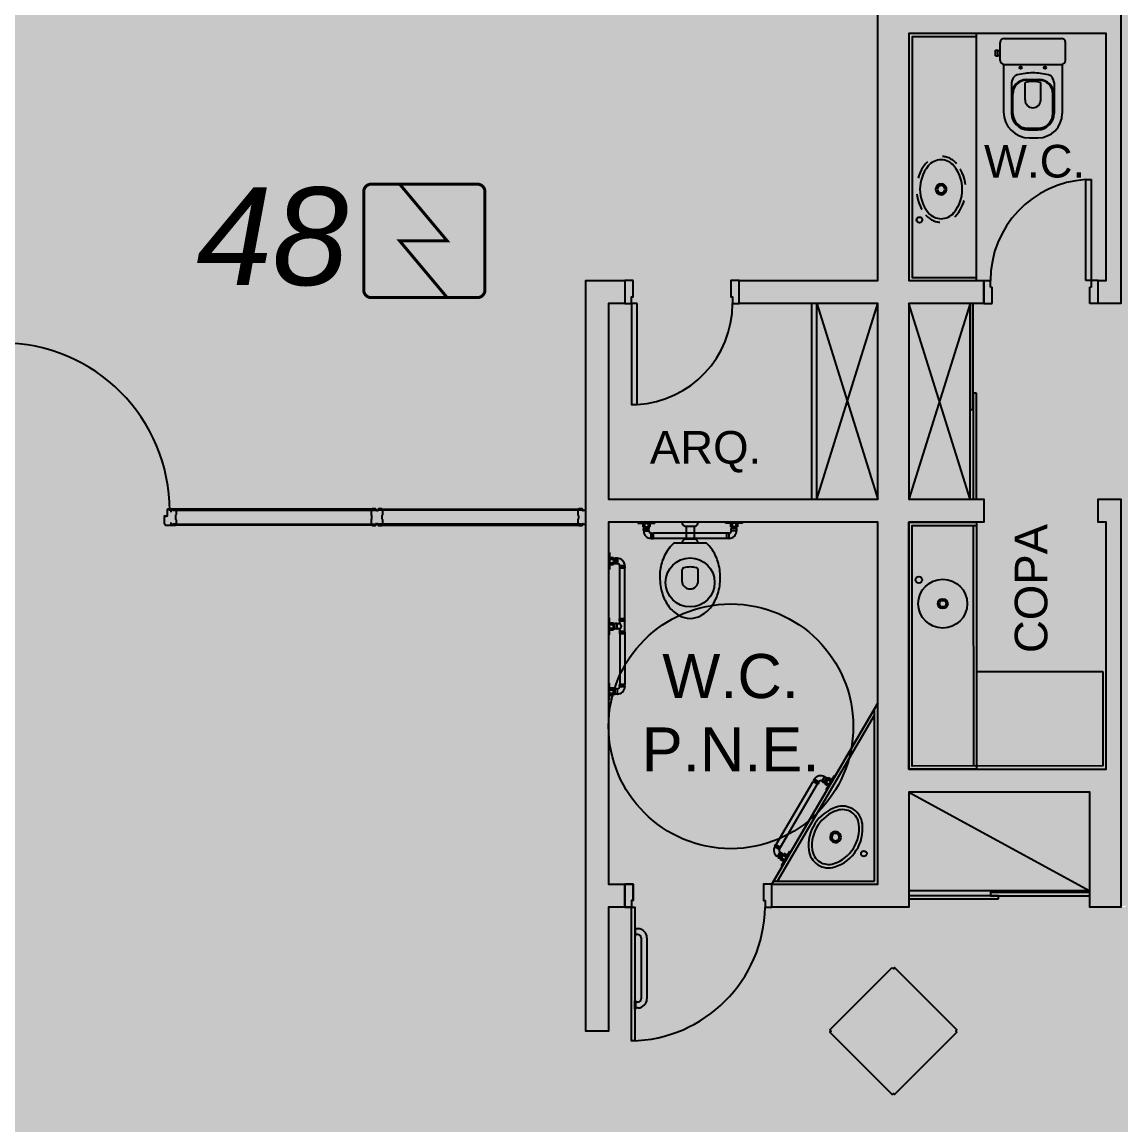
# Model space of a CAD drawing. Header units: metres. Extents: x -331 to 2982, y 362 to 2539.
# Drawn here: x 846.15 to 852.89, y 1926.24 to 1933 of the extents above; entities that cross this region are included whole.
import ezdxf

# ---------------------------------------------------------------- set-up
doc = ezdxf.new("R2010")
doc.units = ezdxf.units.M
doc.linetypes.add('XR_BL2_3 PAV$0$HIDDEN', pattern=[0.375, 0.25, -0.125])
doc.layers.add('_corredores', color=251, linetype='Continuous', plot=False)
doc.layers.add('_salas', color=251, linetype='Continuous', plot=False)
for name, color, linetype in [('ALV', 251, 'Continuous'), ('CX', 251, 'Continuous'), ('DET. FUMAÇA', 1, 'Continuous'), ('Detector_antigo', 84, 'Continuous'), ('Est', 251, 'Continuous'), ('Mob', 251, 'Continuous'), ('Texto_Salas', 251, 'Continuous'), ('vid', 251, 'Continuous')]:
    doc.layers.add(name, color=color, linetype=linetype)
doc.styles.add('ARIAL', font='arial.ttf')
doc.styles.add('X3G_ENTITY_1416BAE9', font='arial.ttf', dxfattribs={"height": 0.6})

# ---------------------------------------------------------------- blocks, each defined once
blk = doc.blocks.new('XR_BL2_3 PAV$0$VOG13')
at = {"layer": 'Mob'}
for p, q in [((-20, -15), (-20, -4)), ((-17.5, -1.5), (17.5, -1.5)), ((20, -15), (20, -4)), ((-23, -8.75), (-21.5, -8.75)), ((-23, -12.25), (-23, -8.75)), ((-23, -12.25), (-21.5, -12.25)), ((-21.5, -12.25), (-21.5, -8.75)), ((-21.5, -9), (-20, -9)), ((-21.5, -12), (-20, -12)), ((-18, -17.45), (-18, -46.5)), ((-17.5, -17.5), (17.5, -17.5)), ((18, -17.45), (18, -47.5)), ((-3.8, -26.7), (3.8, -26.7)), ((-13, -28.63), (-13, -35.9)), ((-4.8, -39.2), (-4.8, -28.61)), ((-3.75, -27.1), (3.75, -27.1)), ((4.8, -39.2), (4.8, -28.61)), ((13, -28.63), (13, -35.9)), ((-13, -35.9), (-13, -47.5)), ((-12.25, -47.6), (-12.25, -35.6)), ((12.25, -47.6), (12.25, -35.6)), ((13, -35.9), (13, -47.5)), ((-3.25, -56.6), (3.25, -56.6)), ((-3, -57.5), (3, -57.5)), ((-2, -62.5), (3, -62.5))]:
    blk.add_line(p, q, dxfattribs=at)
for centre in [(-7.5, -19.4), (7.5, -19.4)]:
    blk.add_circle(centre, 0.75, dxfattribs=at)
for centre, radius, start, end in [((-17.5, -4), 2.5, 90, 180), ((17.5, -4), 2.5, 0, 90), ((-17.5, -15), 2.5, 180, 270), ((17.5, -15), 2.5, 270, 0), ((-7.81, -28.67), 5.19, 109.37837, 179.5279), ((-3.8, -35.9), 9.2, 90, 180), ((5.57, -107.06), 84.64, 93.7724, 100.27879), ((-5.57, -107.06), 84.64, 79.72121, 86.2276), ((3.8, -35.9), 9.2, 0, 90), ((7.81, -28.67), 5.19, 0.4721, 70.62163), ((-3.75, -35.6), 8.5, 90, 180), ((-0.88, -40.32), 12.35, 85.90745, 108.49787), ((0.88, -40.32), 12.35, 71.50213, 94.09255), ((3.75, -35.6), 8.5, 0, 90), ((0, -39.2), 4.8, 180, 0), ((-2, -46.5), 16, 180, 270), ((-3, -47.5), 10, 180, 270), ((-3.25, -47.6), 9, 180, 270), ((3, -47.5), 10, 270, 0), ((3, -47.5), 15, 270, 0), ((3.25, -47.6), 9, 270, 0)]:
    blk.add_arc(centre, radius, start, end, dxfattribs=at)
blk = doc.blocks.new('XR_BL2_3 PAV$0$CUB_EMB_L5917')
at = {"layer": 'Mob', "linetype": 'XR_BL2_3 PAV$0$HIDDEN', "ltscale": 0.05}
for points in [[(0.1568, 0.2924, 0.358975), (-0.1568, 0.2924)], [(-0.1568, 0.2924, 0.471699), (-0.1569, 0.1027)], [(0.1568, 0.1026, 0.472393), (0.1568, 0.2924)], [(-0.1569, 0.1027, 0.359179), (0.1568, 0.1026)]]:
    blk.add_lwpolyline(points, format="xyb", dxfattribs=at)
at = {"layer": 'Mob'}
for points in [[(-0.1433, 0.276, 0.471701), (-0.1435, 0.1191)], [(0.1433, 0.2761, 0.358974), (-0.1433, 0.276)], [(0.1433, 0.119, 0.472527), (0.1433, 0.2761)], [(0, 0.2202, 1), (0, 0.1748)], [(0, 0.1748, 1), (0, 0.2202)], [(-0.1435, 0.1191, 0.359169), (0.1433, 0.119)]]:
    blk.add_lwpolyline(points, format="xyb", dxfattribs=at)
blk.add_lwpolyline([(0.0336, 0.1975, 1.732057), (-0.0168, 0.1684, 0.577348)], format="xyb", close=True, dxfattribs=at)
blk.add_circle((0.1874, 0.0647), 0.0175, dxfattribs=at)
blk = doc.blocks.new('Detector de fumaça')
at = {"layer": 'DET. FUMAÇA', "linetype": 'Continuous', "lineweight": 15, "const_width": 0.0187}
blk.add_lwpolyline([(774.5995, 539.8158), (775.2491, 539.8158, -0.414214), (775.2958, 539.769), (775.2958, 539.1669, -0.414214), (775.2491, 539.1202), (774.5995, 539.1202, -0.414214), (774.5527, 539.1669), (774.5527, 539.769, -0.414214)], format="xyb", close=True, dxfattribs=at)
blk.add_lwpolyline([(774.773, 539.8158), (775.0645, 539.468), (774.773, 539.468), (775.0645, 539.1202)], dxfattribs=at)

msp = doc.modelspace()

# ---------------------------------------------------------------- hatches: boundary and pattern name
at = {"layer": '_corredores', "transparency": 33554508}
h = msp.add_hatch(color=256, dxfattribs=at)
h.dxf.hatch_style = 1
h.paths.add_polyline_path([(851.609, 1924.5443), (870.379, 1924.5443), (870.379, 1926.3801), (870.189, 1926.3801), (870.189, 1926.5771), (870.003, 1926.7643), (866.304, 1926.765), (866.2884, 1926.7315), (866.1838, 1926.8136), (865.4224, 1927.5743), (863.994, 1927.5743), (862.5655, 1927.5743), (861.7556, 1926.765), (861.72, 1926.765), (861.7164, 1926.7641), (861.7029, 1926.7629), (861.6849, 1926.7629), (858.0907, 1926.765), (857.744, 1926.4183), (857.3973, 1926.765), (853.8041, 1926.765), (853.7885, 1926.7315), (853.6838, 1926.8136), (852.9225, 1927.5743), (851.494, 1927.5743), (849.7475, 1927.5743), (849.7475, 1926.8143), (849.6075, 1926.8143), (849.6075, 1929.8943), (841.234, 1929.8943), (841.234, 1928.0543), (840.4741, 1928.0543), (840.4741, 1927.0961), (840.7559, 1926.8143), (840.3741, 1926.4325), (840.0415, 1926.765), (836.4344, 1926.765), (836.4187, 1926.7315), (836.3141, 1926.8136), (835.5527, 1927.5743), (834.1243, 1927.5743), (832.6959, 1927.5743), (831.8859, 1926.765), (831.8504, 1926.765), (831.8468, 1926.7641), (831.8333, 1926.7629), (831.8153, 1926.7629), (828.221, 1926.765), (827.8743, 1926.4183), (827.5277, 1926.765), (823.9339, 1926.765), (823.9183, 1926.7315), (823.8136, 1926.8136), (823.0523, 1927.5743), (821.6238, 1927.5743), (820.1954, 1927.5743), (819.3855, 1926.765), (819.3499, 1926.765), (819.3463, 1926.7641), (819.3328, 1926.7629), (819.3148, 1926.7629), (815.7205, 1926.765), (815.3739, 1926.4183), (815.0272, 1926.765), (811.4339, 1926.765), (811.4183, 1926.7315), (811.3137, 1926.8136), (810.5523, 1927.5743), (809.1239, 1927.5743), (807.6955, 1927.5743), (806.8855, 1926.765), (806.8499, 1926.765), (806.8464, 1926.7641), (806.8329, 1926.7629), (806.8149, 1926.7629), (803.2206, 1926.765), (802.8739, 1926.4183), (802.5273, 1926.765), (798.9339, 1926.765), (798.9183, 1926.7315), (798.8137, 1926.8136), (798.0523, 1927.5743), (796.6239, 1927.5743), (795.1955, 1927.5743), (794.3855, 1926.765), (794.3499, 1926.765), (794.3464, 1926.7641), (794.3329, 1926.7629), (794.3149, 1926.7629), (790.7206, 1926.765), (790.3739, 1926.4183), (790.0273, 1926.765), (786.434, 1926.765), (786.4184, 1926.7315), (786.3138, 1926.8136), (785.5524, 1927.5743), (784.124, 1927.5743), (782.6955, 1927.5743), (781.8856, 1926.765), (781.85, 1926.765), (781.8464, 1926.7641), (781.8329, 1926.7629), (781.8149, 1926.7629), (778.2207, 1926.765), (777.874, 1926.4183), (777.5273, 1926.765), (773.9341, 1926.765), (773.9185, 1926.7315), (773.8138, 1926.8136), (773.0525, 1927.5743), (771.624, 1927.5743), (770.1956, 1927.5743), (769.3857, 1926.765), (769.3501, 1926.765), (769.3465, 1926.7641), (769.333, 1926.7629), (769.315, 1926.7629), (765.615, 1926.7643), (765.429, 1926.5771), (765.429, 1926.3801), (765.239, 1926.3801), (765.239, 1924.5443), (770.084, 1924.5443), (770.084, 1914.6311), (770.394, 1914.6311), (770.394, 1905.5111), (765.009, 1905.5111), (765.009, 1910.8111), (763.809, 1910.8111), (763.809, 1905.5111), (755.909, 1905.5111), (755.909, 1910.8111), (754.809, 1910.8111), (754.809, 1905.5111), (746.059, 1905.5111), (746.059, 1901.8961), (748.429, 1901.8961), (748.429, 1903.5961), (748.029, 1903.5961), (748.029, 1903.7961), (754.454, 1903.7961), (754.454, 1903.5961), (754.129, 1903.5961), (754.129, 1901.8961), (754.454, 1901.8961), (754.454, 1901.6961), (754.454, 1901.1711), (757.954, 1901.1711), (757.954, 1903.5711), (757.954, 1903.7711), (768.009, 1903.7711), (768.009, 1903.7511), (768.814, 1903.7511), (768.814, 1895.7911), (767.984, 1895.7911), (767.984, 1895.7711), (762.344, 1895.7711), (761.069, 1895.7711), (761.069, 1893.0461), (754.154, 1893.0461), (752.479, 1893.0461), (752.479, 1860.5211), (752.479, 1859.0961), (752.479, 1857.6211), (754.079, 1857.6211), (754.079, 1860.5461), (753.904, 1860.5461), (753.904, 1863.4211), (754.169, 1863.4211), (754.169, 1887.6311), (760.804, 1887.6311), (760.804, 1887.7211), (768.909, 1887.7211), (770.309, 1887.7211), (771.909, 1887.7211), (773.009, 1887.7211), (775.859, 1887.7211), (775.859, 1886.6211), (777.159, 1886.6211), (777.159, 1887.7211), (788.759, 1887.7211), (788.759, 1886.6211), (790.059, 1886.6211), (790.059, 1887.7211), (802.309, 1887.7211), (804.009, 1887.7211), (844.959, 1887.7211), (844.959, 1887.8961), (845.259, 1887.8961), (845.259, 1887.5425), (845.259, 1863.2211), (807.109, 1863.2211), (807.109, 1860.6711), (807.109, 1860.5711), (806.5558, 1860.5711), (806.5558, 1858.7511), (806.5558, 1855.8711), (806.5558, 1855.1431), (807.9558, 1855.1431), (807.9558, 1857.1211), (809.134, 1857.1211), (809.134, 1860.6711), (845.259, 1860.6711), (845.259, 1855.9765), (846.384, 1855.9765), (846.384, 1856.8711), (846.034, 1856.8711), (846.034, 1856.9711), (846.434, 1856.9711), (846.434, 1860.6711), (849.184, 1860.6711), (849.184, 1856.9711), (849.584, 1856.9711), (849.584, 1856.8711), (849.234, 1856.8711), (849.234, 1855.9765), (850.459, 1855.9765), (850.459, 1860.6711), (859.459, 1860.6711), (859.459, 1863.2211), (849.559, 1863.2211), (849.559, 1888.2211), (849.659, 1888.2211), (849.659, 1887.7211), (854.289, 1887.7211), (854.289, 1895.6211), (859.259, 1895.6211), (859.259, 1905.5211), (857.359, 1905.5211), (857.359, 1905.6211), (858.034, 1905.6211), (858.034, 1908.2211), (853.709, 1908.2211), (853.709, 1908.1836), (853.609, 1908.1836), (853.609, 1910.1211), (850.859, 1910.1211), (850.8601, 1912.8611), (849.659, 1912.8611), (849.659, 1908.9211), (852.409, 1908.9211), (852.409, 1903.7711), (852.409, 1895.7011), (852.409, 1890.3711), (849.559, 1890.3711), (849.559, 1908.9211), (849.559, 1912.9611), (852.259, 1912.9611), (852.259, 1914.6311), (851.609, 1914.6311)])
h.paths.add_polyline_path([(845.929, 1914.6311), (846.006, 1914.6311), (846.006, 1905.5111), (844.999, 1905.5111), (844.999, 1909.9111), (845.009, 1910.8111), (843.809, 1910.8111), (843.809, 1905.5111), (835.009, 1905.5111), (835.009, 1910.8111), (833.809, 1910.8111), (833.809, 1905.5111), (825.009, 1905.5111), (825.009, 1910.8111), (823.809, 1910.8111), (823.809, 1905.5111), (815.009, 1905.5111), (815.009, 1910.8111), (813.809, 1910.8111), (813.809, 1905.5111), (805.009, 1905.5111), (805.009, 1910.8111), (803.809, 1910.8111), (803.809, 1905.5111), (795.009, 1905.5111), (795.009, 1910.8111), (793.809, 1910.8111), (793.809, 1905.5111), (785.009, 1905.5111), (785.009, 1910.8111), (783.809, 1910.8111), (783.809, 1905.5111), (775.009, 1905.5111), (775.009, 1910.8111), (773.979, 1910.8111), (773.979, 1905.5111), (773.194, 1905.5111), (773.194, 1914.6311), (773.124, 1914.6311), (773.1237, 1920.1113), (775.1443, 1920.1113), (775.1443, 1921.6113), (775.1243, 1921.6113), (775.1243, 1922.0313), (773.6243, 1922.0313), (773.6243, 1921.6113), (773.164, 1921.6113), (773.164, 1924.5443), (845.929, 1924.5432), (845.9294, 1921.6113), (845.4687, 1921.6113), (845.4687, 1922.0313), (843.9687, 1922.0313), (843.9687, 1921.6113), (843.9487, 1920.1113), (845.9287, 1920.1113)], flags=16)
h.paths.add_polyline_path([(851.494, 1926.4325), (851.1122, 1926.8143), (851.494, 1927.1962), (851.8758, 1926.8143)], flags=16)
h.paths.add_polyline_path([(845.244, 1926.4325), (844.8622, 1926.8143), (845.244, 1927.1962), (845.6258, 1926.8143)], flags=16)
h.paths.add_polyline_path([(845.119, 1903.8011), (845.119, 1895.8211), (845.259, 1895.8211), (845.259, 1890.3211), (839.659, 1890.3211), (775.859, 1890.3211), (772.984, 1890.3211), (772.984, 1895.7911), (771.754, 1895.7911), (771.754, 1903.7461), (773.099, 1903.7461), (773.099, 1903.8011)], flags=16)
h.paths.add_polyline_path([(834.506, 1926.8143), (834.1242, 1926.4325), (833.7424, 1926.8143), (834.1242, 1927.1962)], flags=16)
h.paths.add_polyline_path([(863.6122, 1926.8143), (863.994, 1927.1962), (864.3758, 1926.8143), (863.994, 1926.4325)], flags=16)
h.paths.add_polyline_path([(845.259, 1895.8211), (845.259, 1890.3211), (839.659, 1890.3211), (775.859, 1890.3211), (772.984, 1890.3211), (772.984, 1895.8211), (775.859, 1895.8211), (839.659, 1895.8211)], flags=0)
h.paths.add_polyline_path([(822.006, 1926.8143), (821.6242, 1926.4325), (821.2423, 1926.8143), (821.6242, 1927.1962)], flags=16)
h.paths.add_polyline_path([(809.5058, 1926.8143), (809.124, 1926.4325), (808.7422, 1926.8143), (809.124, 1927.1962)], flags=16)
h.paths.add_polyline_path([(797.0058, 1926.8143), (796.624, 1926.4325), (796.2422, 1926.8143), (796.624, 1927.1962)], flags=16)
h.paths.add_polyline_path([(784.5058, 1926.8143), (784.1239, 1926.4325), (783.7421, 1926.8143), (784.1239, 1927.1962)], flags=16)
h.paths.add_polyline_path([(772.0058, 1926.8143), (771.624, 1926.4325), (771.2422, 1926.8143), (771.624, 1927.1962)], flags=16)
edge = h.paths.add_edge_path(flags=16)
edge.add_line((767.5555, 1893.924), (767.4081, 1893.8207))
edge.add_line((767.4081, 1893.8207), (767.203, 1894.0651))
edge.add_line((767.203, 1894.0651), (766.3085, 1893.1706))
edge.add_arc((765.909, 1892.7711), 0.565, -45, 45, ccw=False)
edge.add_line((766.3085, 1892.3716), (767.203, 1891.4771))
edge.add_line((767.203, 1891.4771), (767.4081, 1891.7214))
edge.add_line((767.4081, 1891.7214), (767.5555, 1891.6182))
edge.add_arc((765.909, 1892.7711), 2.01, 35, 325, ccw=False)
at = {"layer": '_salas', "transparency": 33554559}
h = msp.add_hatch(color=256, dxfattribs=at)
h.dxf.hatch_style = 1
h.paths.add_polyline_path([(870.379, 1937.7293), (851.629, 1937.7293), (851.629, 1939.2843), (851.299, 1939.2843), (851.299, 1937.7293), (840.564, 1937.7293), (840.564, 1939.2843), (840.234, 1939.2843), (840.234, 1937.7293), (765.239, 1937.7293), (765.239, 1926.3801), (765.429, 1926.3801), (765.429, 1926.5771), (765.615, 1926.7643), (769.3501, 1926.765), (769.3826, 1926.773), (769.4342, 1926.8136), (770.1916, 1927.5703), (770.2047, 1927.5834), (770.229, 1927.5743), (771.624, 1927.5743), (773.0191, 1927.5743), (773.0434, 1927.5834), (773.0565, 1927.5703), (773.8138, 1926.8136), (773.8655, 1926.773), (773.898, 1926.765), (777.5273, 1926.765), (777.8669, 1926.4254), (777.874, 1926.4325), (778.2207, 1926.765), (781.85, 1926.765), (781.8825, 1926.773), (781.9342, 1926.8136), (782.6915, 1927.5703), (782.7046, 1927.5834), (782.7289, 1927.5743), (784.124, 1927.5743), (785.519, 1927.5743), (785.5433, 1927.5834), (785.5564, 1927.5703), (786.3138, 1926.8136), (786.3654, 1926.773), (786.3979, 1926.765), (790.0273, 1926.765), (790.3669, 1926.4254), (790.3739, 1926.4325), (790.7206, 1926.765), (794.3499, 1926.765), (794.3824, 1926.773), (794.4341, 1926.8136), (795.1914, 1927.5703), (795.2045, 1927.5834), (795.2289, 1927.5743), (796.6239, 1927.5743), (798.0189, 1927.5743), (798.0433, 1927.5834), (798.0564, 1927.5703), (798.8137, 1926.8136), (798.8654, 1926.773), (798.8979, 1926.765), (802.5273, 1926.765), (802.8669, 1926.4254), (802.8739, 1926.4325), (803.2206, 1926.765), (806.8499, 1926.765), (806.8824, 1926.773), (806.9341, 1926.8136), (807.6914, 1927.5703), (807.7045, 1927.5834), (807.7289, 1927.5743), (809.1239, 1927.5743), (810.5189, 1927.5743), (810.5433, 1927.5834), (810.5564, 1927.5703), (811.3137, 1926.8136), (811.3654, 1926.773), (811.3979, 1926.765), (815.0272, 1926.765), (815.3668, 1926.4254), (815.3739, 1926.4325), (815.7205, 1926.765), (819.3499, 1926.765), (819.3824, 1926.773), (819.434, 1926.8136), (820.1914, 1927.5703), (820.2045, 1927.5834), (820.2288, 1927.5743), (821.6238, 1927.5743), (823.0189, 1927.5743), (823.0432, 1927.5834), (823.0563, 1927.5703), (823.8136, 1926.8136), (823.8653, 1926.773), (823.8978, 1926.765), (827.5277, 1926.765), (827.8673, 1926.4254), (827.8743, 1926.4325), (828.221, 1926.765), (831.8504, 1926.765), (831.8828, 1926.773), (831.9345, 1926.8136), (832.6919, 1927.5703), (832.7049, 1927.5834), (832.7293, 1927.5743), (834.1243, 1927.5743), (835.5193, 1927.5743), (835.5437, 1927.5834), (835.5568, 1927.5703), (836.3141, 1926.8136), (836.3658, 1926.773), (836.3983, 1926.765), (840.0415, 1926.765), (840.3741, 1926.4325), (840.7559, 1926.8143), (840.4741, 1927.0961), (840.4741, 1928.0543), (841.234, 1928.0543), (841.234, 1929.8943), (849.6075, 1929.8943), (849.6075, 1926.8143), (849.7475, 1926.8143), (849.7475, 1927.5743), (851.494, 1927.5743), (852.8891, 1927.5743), (852.9134, 1927.5834), (852.9265, 1927.5703), (853.6838, 1926.8136), (853.7355, 1926.773), (853.768, 1926.765), (857.3973, 1926.765), (857.7369, 1926.4254), (857.744, 1926.4325), (858.0907, 1926.765), (861.72, 1926.765), (861.7525, 1926.773), (861.8042, 1926.8136), (862.5615, 1927.5703), (862.5746, 1927.5834), (862.5989, 1927.5743), (863.994, 1927.5743), (865.389, 1927.5743), (865.4133, 1927.5834), (865.4264, 1927.5703), (866.1838, 1926.8136), (866.2354, 1926.773), (866.2679, 1926.765), (870.003, 1926.7643), (870.189, 1926.5771), (870.189, 1926.3801), (870.379, 1926.3801), (870.379, 1926.3801)])
h = msp.add_hatch(color=256, dxfattribs=at)
h.dxf.hatch_style = 1
h.paths.add_polyline_path([(834.1242, 1927.1962), (833.7424, 1926.8143), (834.1242, 1926.4325), (834.506, 1926.8143)])
h.paths.add_polyline_path([(845.6258, 1926.8143), (845.244, 1927.1962), (844.8622, 1926.8143), (845.244, 1926.4325)])
h.paths.add_polyline_path([(851.8758, 1926.8143), (851.494, 1927.1962), (851.1122, 1926.8143), (851.494, 1926.4325)])
h.paths.add_polyline_path([(864.3758, 1926.8143), (863.994, 1927.1962), (863.6122, 1926.8143), (863.994, 1926.4325)])

# ---------------------------------------------------------------- linework, layer by layer
at = {"layer": 'ALV', "color": 251, "linetype": 'ByBlock'}
msp.add_lwpolyline([(852.889, 1934.7243), (852.889, 1931.2743), (852.749, 1931.2743), (852.749, 1931.4143), (852.799, 1931.4143), (852.799, 1932.9293), (851.589, 1932.9293), (851.589, 1931.4143), (852.049, 1931.4143), (852.049, 1931.2743), (851.589, 1931.2743), (851.589, 1930.0743), (852.049, 1930.0743), (852.049, 1929.9343), (851.589, 1929.9343), (851.589, 1928.4193), (852.799, 1928.4193), (852.799, 1929.9343), (852.749, 1929.9343), (852.749, 1930.0743), (852.889, 1930.0743), (852.889, 1927.5743), (852.699, 1927.5743), (852.699, 1928.2793), (851.589, 1928.2793), (851.589, 1927.5743), (850.7475, 1927.5743), (850.7475, 1927.7143), (851.399, 1927.7143), (851.399, 1929.9343), (849.7475, 1929.9343), (849.7475, 1927.7143), (849.8475, 1927.7143), (849.8475, 1927.5743), (849.7475, 1927.5743), (849.7475, 1926.8143), (849.6075, 1926.8143), (849.6075, 1931.4143), (849.6075, 1931.4143), (849.8475, 1931.4143), (849.8475, 1931.2743), (849.7475, 1931.2743), (849.7475, 1930.0743), (851.399, 1930.0743), (851.399, 1931.2743), (850.5475, 1931.2743), (850.5475, 1931.4143), (851.399, 1931.4143), (851.399, 1935.1133)], dxfattribs=at)
at = {"layer": 'CX', "color": 251}
for p, q in [((852.674, 1931.4143), (852.674, 1932.0333)), ((852.674, 1932.0333), (852.709, 1932.0333)), ((852.709, 1931.4143), (852.709, 1932.0333)), ((852.049, 1931.2743), (852.049, 1931.4143)), ((852.049, 1931.4143), (852.089, 1931.4143)), ((852.089, 1931.3743), (852.089, 1931.4143)), ((852.709, 1931.4143), (852.674, 1931.4143)), ((852.709, 1931.3743), (852.709, 1931.4143)), ((852.749, 1931.4143), (852.709, 1931.4143)), ((852.749, 1931.2743), (852.749, 1931.4143)), ((852.089, 1931.3743), (852.099, 1931.3743)), ((852.099, 1931.2743), (852.099, 1931.3743)), ((852.699, 1931.2743), (852.699, 1931.3743)), ((852.709, 1931.3743), (852.699, 1931.3743)), ((852.049, 1931.2743), (852.099, 1931.2743)), ((852.749, 1931.2743), (852.699, 1931.2743))]:
    msp.add_line(p, q, dxfattribs=at)
at = {"layer": 'CX', "color": 251, "linetype": 'ByBlock'}
for p, q in [((849.9275, 1927.4418), (849.9125, 1927.4418)), ((849.9275, 1927.4068), (849.9125, 1927.4068)), ((849.9475, 1927.3868), (849.9475, 1927.0118)), ((849.9825, 1927.3868), (849.9825, 1927.0118)), ((849.9275, 1926.9918), (849.9125, 1926.9918)), ((849.9275, 1926.9568), (849.9125, 1926.9568))]:
    msp.add_line(p, q, dxfattribs=at)
for points in [[(849.8975, 1931.4143), (849.8475, 1931.4143), (849.8475, 1931.2743), (849.8875, 1931.2743), (849.8875, 1931.3143), (849.8975, 1931.3143)], [(850.5475, 1931.4143), (850.4975, 1931.4143), (850.4975, 1931.3143), (850.5075, 1931.3143), (850.5075, 1931.2743), (850.5475, 1931.2743)], [(849.9225, 1931.2743), (849.8875, 1931.2743), (849.8875, 1930.6553), (849.9225, 1930.6553)], [(849.8475, 1927.7143), (849.8975, 1927.7143), (849.8975, 1927.6143), (849.8875, 1927.6143), (849.8875, 1927.5743), (849.8475, 1927.5743)], [(850.7475, 1927.7143), (850.6975, 1927.7143), (850.6975, 1927.6143), (850.7075, 1927.6143), (850.7075, 1927.5743), (850.7475, 1927.5743)], [(852.699, 1927.6443), (852.699, 1927.6643), (852.089, 1927.6643), (852.089, 1927.6443)], [(852.139, 1927.6243), (852.139, 1927.6443), (851.589, 1927.6443), (851.589, 1927.6243)], [(849.8875, 1927.5743), (849.9075, 1927.5743), (849.9075, 1926.7543), (849.8875, 1926.7543)], [(849.9125, 1927.4493), (849.9075, 1927.4493), (849.9075, 1927.3993), (849.9125, 1927.3993)], [(849.9125, 1926.9493), (849.9075, 1926.9493), (849.9075, 1926.9993), (849.9125, 1926.9993)]]:
    msp.add_lwpolyline(points, close=True, dxfattribs=at)
for points in [[(847.0647, 1929.92), (847.0647, 1929.9275), (847.0634, 1929.9275), (847.0634, 1929.918, -0.422579), (847.0587, 1929.9129), (847.0402, 1929.9129, -0.414214), (847.0236, 1929.9294), (847.0236, 1929.9709, -0.414214), (847.0256, 1929.9729), (847.0331, 1929.9729), (847.0316, 1929.9706), (847.0376, 1929.9706), (847.0361, 1929.9729), (847.0436, 1929.9729), (847.0436, 1930.0129, -0.414214), (847.0456, 1930.0149), (847.0584, 1930.0149, -0.414214), (847.0634, 1930.01), (847.0634, 1929.9995), (847.0647, 1929.9995), (847.0647, 1930.0087, -0.439162), (847.0707, 1930.0153), (847.0887, 1930.0153, -0.414214), (847.0897, 1930.0143), (847.0897, 1930.0138), (847.0747, 1930.0138), (847.0747, 1930.0065), (847.0895, 1930.0065, -0.322891), (847.0952, 1930.0013), (847.0952, 1929.981, -0.13729), (847.0944, 1929.9784), (847.0929, 1929.9758, 0.13729), (847.0921, 1929.9732), (847.0921, 1929.9643), (847.0921, 1929.9555, 0.13729), (847.0929, 1929.9529), (847.0944, 1929.9503, -0.13729), (847.0952, 1929.9477), (847.0952, 1929.9273, -0.322891), (847.0895, 1929.9221), (847.0747, 1929.9221), (847.0747, 1929.9148), (847.0897, 1929.9148), (847.0897, 1929.9143, -0.414214), (847.0887, 1929.9133), (847.0707, 1929.9133, -0.439162)], [(848.3291, 1930.0063), (848.3251, 1930.0063, 0.414214), (848.3221, 1930.0033), (848.3221, 1930.0087, 0.439162), (848.3161, 1930.0153), (848.2981, 1930.0153, 0.414214), (848.2971, 1930.0143), (848.2971, 1930.0138), (848.3121, 1930.0138), (848.3121, 1930.0065), (848.2973, 1930.0065, 0.322891), (848.2916, 1930.0013), (848.2916, 1929.981, 0.13729), (848.2923, 1929.9784), (848.2939, 1929.9758, -0.13729), (848.2946, 1929.9732), (848.2946, 1929.9643), (848.2946, 1929.9555, -0.13729), (848.2939, 1929.9529), (848.2923, 1929.9503, 0.13729), (848.2916, 1929.9477), (848.2916, 1929.9273, 0.322891), (848.2973, 1929.9221), (848.3121, 1929.9221), (848.3121, 1929.9148), (848.2971, 1929.9148), (848.2971, 1929.9143, 0.414214), (848.2981, 1929.9133), (848.3161, 1929.9133, 0.439162), (848.3221, 1929.92), (848.3221, 1929.9253, 0.414214), (848.3251, 1929.9223), (848.3291, 1929.9223, 0.414214), (848.3321, 1929.9253), (848.3321, 1929.92, 0.439162), (848.3381, 1929.9133), (848.3561, 1929.9133, 0.414214), (848.3571, 1929.9143), (848.3571, 1929.9148), (848.3421, 1929.9148), (848.3421, 1929.9221), (848.3569, 1929.9221, 0.322891), (848.3626, 1929.9273), (848.3626, 1929.9477, 0.13729), (848.3618, 1929.9503), (848.3603, 1929.9529, -0.13729), (848.3595, 1929.9555), (848.3595, 1929.9643), (848.3595, 1929.9732, -0.13729), (848.3603, 1929.9758), (848.3618, 1929.9784, 0.13729), (848.3626, 1929.981), (848.3626, 1930.0013, 0.322891), (848.3569, 1930.0065), (848.3421, 1930.0065), (848.3421, 1930.0138), (848.3571, 1930.0138), (848.3571, 1930.0143, 0.414214), (848.3561, 1930.0153), (848.3381, 1930.0153, 0.439162), (848.3321, 1930.0087), (848.3321, 1930.0033, 0.414214)], [(849.6075, 1930.0063), (849.5925, 1930.0063, 0.414214), (849.5895, 1930.0033), (849.5895, 1930.0087, 0.439162), (849.5835, 1930.0153), (849.5655, 1930.0153, 0.414214), (849.5645, 1930.0143), (849.5645, 1930.0138), (849.5795, 1930.0138), (849.5795, 1930.0065), (849.5647, 1930.0065, 0.322891), (849.559, 1930.0013), (849.559, 1929.981, 0.13729), (849.5597, 1929.9784), (849.5613, 1929.9758, -0.13729), (849.5621, 1929.9732), (849.5621, 1929.9643), (849.5621, 1929.9555, -0.13729), (849.5613, 1929.9529), (849.5597, 1929.9503, 0.13729), (849.559, 1929.9477), (849.559, 1929.9273, 0.322891), (849.5647, 1929.9221), (849.5795, 1929.9221), (849.5795, 1929.9148), (849.5645, 1929.9148), (849.5645, 1929.9143, 0.414214), (849.5655, 1929.9133), (849.5835, 1929.9133, 0.439162), (849.5895, 1929.92), (849.5895, 1929.9253, 0.414214), (849.5925, 1929.9223), (849.6075, 1929.9223)]]:
    msp.add_lwpolyline(points, format="xyb", close=True, dxfattribs=at)
msp.add_lwpolyline([(849.8975, 1927.6143), (849.8975, 1927.7143), (849.8475, 1927.7143), (849.8475, 1927.5743), (849.8875, 1927.5743)], dxfattribs=at)
at = {"layer": 'CX', "color": 251}
msp.add_arc((852.709, 1931.4143), 0.62, 93.23616, 180, dxfattribs=at)
at = {"layer": 'CX', "color": 251, "linetype": 'ByBlock'}
for centre, radius, start, end in [((849.8875, 1931.2743), 0.62, 273.23616, 0), ((846.0266, 1930.0026), 1.03, 0, 90), ((849.8715, 1927.5903), 0.8361, 271.09311, 358.90689), ((849.9275, 1927.3868), 0.055, 0, 90), ((849.9275, 1927.3868), 0.02, 0, 90), ((849.9275, 1927.0118), 0.055, 270, 0), ((849.9275, 1927.0118), 0.02, 270, 0)]:
    msp.add_arc(centre, radius, start, end, dxfattribs=at)
at = {"layer": 'Est', "color": 251}
msp.add_lwpolyline([(851.4869, 1927.2032), (851.494, 1927.1962), (851.5011, 1927.2032), (851.8829, 1926.8214), (851.8758, 1926.8143), (851.8829, 1926.8073), (851.5011, 1926.4254), (851.494, 1926.4325), (851.4869, 1926.4254), (851.1051, 1926.8073), (851.1122, 1926.8143), (851.1051, 1926.8214)], close=True, dxfattribs=at)
at = {"layer": 'Mob', "color": 251, "linetype": 'ByBlock'}
for p, q in [((850.994, 1930.0743), (850.994, 1931.2743)), ((851.024, 1930.0743), (851.024, 1931.2743)), ((851.024, 1930.0743), (851.399, 1931.2743)), ((851.024, 1931.2743), (851.399, 1930.0743)), ((851.964, 1930.0743), (851.589, 1931.2743)), ((851.964, 1931.2743), (851.589, 1930.0743)), ((851.964, 1930.0743), (851.964, 1931.2743)), ((850.2225, 1929.9093), (850.2225, 1929.8293)), ((850.2725, 1929.9093), (850.2725, 1929.8293)), ((852.004, 1929.0193), (852.779, 1929.0193)), ((850.7475, 1927.7143), (851.399, 1928.8243)), ((851.399, 1928.8243), (850.7475, 1927.7143)), ((851.379, 1928.7902), (850.7592, 1927.7343)), ((850.7824, 1927.7343), (851.379, 1928.7507)), ((851.379, 1927.7343), (851.379, 1928.7902)), ((851.589, 1928.2793), (852.699, 1927.6743)), ((850.7592, 1927.7343), (851.379, 1927.7343)), ((852.699, 1927.6743), (851.589, 1927.6743))]:
    msp.add_line(p, q, dxfattribs=at)
at = {"layer": 'Mob', "color": 251}
for p, q in [((849.9272, 1929.9343), (849.9272, 1929.9283)), ((849.9272, 1929.9283), (850.0302, 1929.9283)), ((849.9568, 1929.9283), (849.9568, 1929.9043)), ((849.9568, 1929.9043), (850.0006, 1929.9043)), ((849.9621, 1929.8823), (849.9621, 1929.8943)), ((849.9621, 1929.8943), (849.9952, 1929.8943)), ((849.9628, 1929.9043), (849.9628, 1929.8943)), ((849.9678, 1929.9283), (849.9678, 1929.9043)), ((849.9896, 1929.9283), (849.9896, 1929.9043)), ((849.9946, 1929.9043), (849.9946, 1929.8943)), ((849.9952, 1929.8823), (849.9952, 1929.8943)), ((850.0006, 1929.9283), (850.0006, 1929.9043)), ((850.0302, 1929.9343), (850.0302, 1929.9283)), ((850.4648, 1929.9343), (850.4648, 1929.9283)), ((850.5678, 1929.9283), (850.4648, 1929.9283)), ((850.4944, 1929.9283), (850.4944, 1929.9043)), ((850.5382, 1929.9043), (850.4944, 1929.9043)), ((850.5329, 1929.8943), (850.4998, 1929.8943)), ((850.4998, 1929.8823), (850.4998, 1929.8943)), ((850.5005, 1929.9043), (850.5005, 1929.8943)), ((850.5054, 1929.9283), (850.5054, 1929.9043)), ((850.5272, 1929.9283), (850.5272, 1929.9043)), ((850.5322, 1929.9043), (850.5322, 1929.8943)), ((850.5329, 1929.8823), (850.5329, 1929.8943)), ((850.5382, 1929.9283), (850.5382, 1929.9043)), ((850.5678, 1929.9343), (850.5678, 1929.9283)), ((849.9621, 1929.8823), (849.9628, 1929.8798)), ((849.9952, 1929.8823), (849.9621, 1929.8823)), ((849.9628, 1929.8798), (849.9946, 1929.8798)), ((849.9952, 1929.8823), (849.9946, 1929.8798)), ((850.0107, 1929.8669), (850.0081, 1929.8662)), ((850.0081, 1929.8344), (850.0081, 1929.8662)), ((850.0107, 1929.8338), (850.0081, 1929.8344)), ((850.0107, 1929.8669), (850.0227, 1929.8669)), ((850.0107, 1929.8669), (850.0107, 1929.8338)), ((850.0107, 1929.8338), (850.0227, 1929.8338)), ((850.0227, 1929.8338), (850.0227, 1929.8669)), ((850.4723, 1929.8662), (850.0227, 1929.8662)), ((850.4723, 1929.8344), (850.0227, 1929.8344)), ((850.4843, 1929.8669), (850.4723, 1929.8669)), ((850.4723, 1929.8338), (850.4723, 1929.8669)), ((850.4843, 1929.8338), (850.4723, 1929.8338)), ((850.4843, 1929.8669), (850.4869, 1929.8662)), ((850.4843, 1929.8669), (850.4843, 1929.8338)), ((850.4843, 1929.8338), (850.4869, 1929.8344)), ((850.4869, 1929.8344), (850.4869, 1929.8662)), ((850.4998, 1929.8823), (850.5004, 1929.8798)), ((850.4998, 1929.8823), (850.5329, 1929.8823)), ((850.5322, 1929.8798), (850.5004, 1929.8798)), ((850.5329, 1929.8823), (850.5322, 1929.8798)), ((849.7475, 1929.7473), (849.7535, 1929.7473)), ((849.7535, 1929.7473), (849.7535, 1929.6443)), ((849.7535, 1929.7177), (849.7775, 1929.7177)), ((849.7535, 1929.7068), (849.7775, 1929.7068)), ((849.7775, 1929.7177), (849.7775, 1929.6739)), ((849.7775, 1929.7117), (849.7875, 1929.7117)), ((849.7875, 1929.7124), (849.7875, 1929.6793)), ((849.7995, 1929.7124), (849.7875, 1929.7124)), ((849.7995, 1929.7124), (849.8021, 1929.7117)), ((849.7995, 1929.6793), (849.7995, 1929.7124)), ((849.8021, 1929.7117), (849.8021, 1929.68)), ((849.7475, 1929.6443), (849.7535, 1929.6443)), ((849.7535, 1929.6849), (849.7775, 1929.6849)), ((849.7535, 1929.6739), (849.7775, 1929.6739)), ((849.7775, 1929.68), (849.7875, 1929.68)), ((849.7995, 1929.6793), (849.7875, 1929.6793)), ((849.7995, 1929.6793), (849.8021, 1929.68)), ((849.815, 1929.6638), (849.8156, 1929.6664)), ((849.815, 1929.6638), (849.815, 1929.6518)), ((849.815, 1929.6638), (849.8481, 1929.6638)), ((849.8481, 1929.6518), (849.815, 1929.6518)), ((849.8474, 1929.6664), (849.8156, 1929.6664)), ((849.8156, 1929.3423), (849.8156, 1929.6518)), ((849.8481, 1929.6638), (849.8474, 1929.6664)), ((849.8474, 1929.3423), (849.8474, 1929.6518)), ((849.8481, 1929.6638), (849.8481, 1929.6518)), ((849.7475, 1929.3473), (849.7535, 1929.3473)), ((849.7535, 1929.2443), (849.7535, 1929.3473)), ((849.7535, 1929.3177), (849.7775, 1929.3177)), ((849.7535, 1929.3068), (849.7775, 1929.3068)), ((849.7535, 1929.2849), (849.7775, 1929.2849)), ((849.7775, 1929.2739), (849.7775, 1929.3177)), ((849.7775, 1929.3117), (849.7865, 1929.3117)), ((849.7865, 1929.2793), (849.7865, 1929.3124)), ((849.7985, 1929.3124), (849.7865, 1929.3124)), ((849.7985, 1929.3124), (849.7985, 1929.2793)), ((849.7985, 1929.3124), (849.801, 1929.3117)), ((849.8156, 1929.3117), (849.801, 1929.3117)), ((849.801, 1929.2799), (849.801, 1929.3117)), ((849.8149, 1929.3303), (849.8149, 1929.3423)), ((849.8481, 1929.3423), (849.8149, 1929.3423)), ((849.8149, 1929.3303), (849.8156, 1929.3278)), ((849.8149, 1929.3303), (849.8481, 1929.3303)), ((849.8156, 1929.3117), (849.8156, 1929.3278)), ((849.8474, 1929.3278), (849.8156, 1929.3278)), ((849.848, 1929.3303), (849.8474, 1929.3278)), ((849.8474, 1929.2639), (849.8474, 1929.3278)), ((849.8481, 1929.3303), (849.8481, 1929.3423)), ((849.7475, 1929.2443), (849.7535, 1929.2443)), ((849.7535, 1929.2739), (849.7775, 1929.2739)), ((849.7775, 1929.28), (849.7865, 1929.28)), ((849.7985, 1929.2793), (849.7865, 1929.2793)), ((849.7985, 1929.2793), (849.801, 1929.2799)), ((849.8156, 1929.2799), (849.801, 1929.2799)), ((849.8149, 1929.2613), (849.8156, 1929.2639)), ((849.8149, 1929.2613), (849.8149, 1929.2493)), ((849.8149, 1929.2613), (849.8481, 1929.2613)), ((849.8481, 1929.2493), (849.8149, 1929.2493)), ((849.8156, 1929.2639), (849.8156, 1929.2799)), ((849.8474, 1929.2639), (849.8156, 1929.2639)), ((849.8156, 1929.2493), (849.8156, 1928.9398)), ((849.8481, 1929.2613), (849.8474, 1929.2639)), ((849.8474, 1929.2493), (849.8474, 1928.9398)), ((849.8481, 1929.2613), (849.8481, 1929.2493)), ((849.7475, 1928.9473), (849.7535, 1928.9473)), ((849.7535, 1928.8443), (849.7535, 1928.9473)), ((849.7535, 1928.9177), (849.7775, 1928.9177)), ((849.7535, 1928.9068), (849.7775, 1928.9068)), ((849.7535, 1928.8849), (849.7775, 1928.8849)), ((849.7775, 1928.8739), (849.7775, 1928.9177)), ((849.7775, 1928.9117), (849.7875, 1928.9117)), ((849.7775, 1928.8799), (849.7875, 1928.8799)), ((849.7995, 1928.9124), (849.7875, 1928.9124)), ((849.7875, 1928.8793), (849.7875, 1928.9124)), ((849.7995, 1928.8793), (849.7875, 1928.8793)), ((849.7995, 1928.9124), (849.8021, 1928.9117)), ((849.7995, 1928.9124), (849.7995, 1928.8793)), ((849.7995, 1928.8793), (849.8021, 1928.8799)), ((849.8021, 1928.8799), (849.8021, 1928.9117)), ((849.815, 1928.9278), (849.815, 1928.9398)), ((849.8481, 1928.9398), (849.815, 1928.9398)), ((849.815, 1928.9278), (849.8156, 1928.9253)), ((849.815, 1928.9278), (849.8481, 1928.9278)), ((849.8474, 1928.9253), (849.8156, 1928.9253)), ((849.8481, 1928.9278), (849.8474, 1928.9253)), ((849.8481, 1928.9278), (849.8481, 1928.9398)), ((849.7475, 1928.8443), (849.7535, 1928.8443)), ((849.7535, 1928.8739), (849.7775, 1928.8739)), ((850.7744, 1927.9574), (851.002, 1928.3452)), ((851.0075, 1928.3559), (851.0014, 1928.3456)), ((851.0014, 1928.3456), (851.0299, 1928.3288)), ((851.0075, 1928.3559), (851.0093, 1928.3578)), ((851.036, 1928.3391), (851.0075, 1928.3559)), ((851.0093, 1928.3578), (851.0367, 1928.3417)), ((851.036, 1928.3391), (851.0299, 1928.3288)), ((851.036, 1928.3391), (851.0367, 1928.3417)), ((851.0714, 1928.3739), (851.0553, 1928.3465)), ((851.0572, 1928.3447), (851.0553, 1928.3465)), ((851.0572, 1928.3447), (851.0739, 1928.3732)), ((851.0572, 1928.3447), (851.0675, 1928.3386)), ((851.0843, 1928.3671), (851.0675, 1928.3386)), ((851.0765, 1928.3341), (851.0678, 1928.3392)), ((851.0739, 1928.3732), (851.0714, 1928.3739)), ((851.0956, 1928.3666), (851.0734, 1928.3289)), ((851.0739, 1928.3732), (851.0843, 1928.3671)), ((851.0997, 1928.3262), (851.079, 1928.3383)), ((851.1313, 1928.38), (851.0791, 1928.2912)), ((851.0925, 1928.3615), (851.0839, 1928.3665)), ((851.1107, 1928.3451), (851.09, 1928.3572)), ((851.1163, 1928.3545), (851.0956, 1928.3666)), ((851.1365, 1928.377), (851.1313, 1928.38)), ((850.8018, 1927.9414), (851.0294, 1928.3291)), ((851.0941, 1928.3168), (851.0734, 1928.3289)), ((851.0843, 1928.2882), (851.0791, 1928.2912)), ((850.7677, 1927.9474), (850.767, 1927.9449)), ((850.767, 1927.9449), (850.7944, 1927.9288)), ((850.7677, 1927.9474), (850.7738, 1927.9578)), ((850.7963, 1927.9307), (850.7677, 1927.9474)), ((850.7738, 1927.9578), (850.8023, 1927.941)), ((850.7963, 1927.9307), (850.8023, 1927.941)), ((850.7832, 1927.8829), (850.7992, 1927.9102)), ((850.785, 1927.881), (850.7832, 1927.8829)), ((850.8018, 1927.9095), (850.785, 1927.881)), ((850.785, 1927.881), (850.7954, 1927.8749)), ((850.7963, 1927.9307), (850.7944, 1927.9288)), ((850.7954, 1927.8749), (850.8121, 1927.9035)), ((850.8043, 1927.8704), (850.7957, 1927.8755)), ((850.8018, 1927.9095), (850.7992, 1927.9102)), ((850.8013, 1927.8653), (850.8235, 1927.903)), ((850.822, 1927.8531), (850.8013, 1927.8653)), ((850.8018, 1927.9095), (850.8121, 1927.9035)), ((850.8275, 1927.8625), (850.8068, 1927.8747)), ((850.807, 1927.8276), (850.8591, 1927.9164)), ((850.8204, 1927.8978), (850.8118, 1927.9029)), ((850.8386, 1927.8814), (850.8179, 1927.8936)), ((850.8441, 1927.8908), (850.8235, 1927.903)), ((850.8643, 1927.9134), (850.8591, 1927.9164)), ((850.8122, 1927.8245), (850.807, 1927.8276))]:
    msp.add_line(p, q, dxfattribs=at)
at = {"layer": 'Mob', "color": 251, "linetype": 'ByBlock', "ltscale": 0.05}
msp.add_line((851.984, 1929.9143), (851.9841, 1928.4393), dxfattribs=at)
at = {"layer": 'Mob', "color": 251, "linetype": 'ByBlock'}
for points in [[(852.004, 1932.9293), (852.004, 1932.9293), (851.589, 1932.9293), (851.589, 1931.4143), (852.004, 1931.4143), (852.004, 1932.9293)], [(852.004, 1932.9093), (851.609, 1932.9093), (851.609, 1931.4343), (852.0039, 1931.4344)], [(852.004, 1928.4193), (852.004, 1928.4193), (851.589, 1928.4193), (851.589, 1929.9343), (852.004, 1929.9343), (852.004, 1928.4193)], [(852.779, 1929.0193), (852.779, 1928.4394), (851.609, 1928.4393), (851.609, 1929.9143), (852.0039, 1929.9143)]]:
    msp.add_lwpolyline(points, dxfattribs=at)
for points in [[(851.984, 1931.2743), (851.964, 1931.2743), (851.964, 1930.6243), (851.984, 1930.6243)], [(852.004, 1930.7243), (851.984, 1930.7243), (851.984, 1930.0743), (852.004, 1930.0743)]]:
    msp.add_lwpolyline(points, close=True, dxfattribs=at)
for points in [[(850.1975, 1929.9343, 0.414214), (850.2225, 1929.9093), (850.2725, 1929.9093, 0.414483), (850.2975, 1929.9343)], [(850.2975, 1929.8043, 0.414483), (850.2725, 1929.8293), (850.2225, 1929.8293, 0.414214), (850.1975, 1929.8043)]]:
    msp.add_lwpolyline(points, format="xyb", dxfattribs=at)
for points in [[(850.3473, 1929.8043), (850.1477, 1929.8043, 0.056984), (850.1167, 1929.7711, 0.085116), (850.0732, 1929.6849, 0.090221), (850.0625, 1929.5943, 0.074494), (850.0773, 1929.4956, 0.085116), (850.1167, 1929.4175, 0.106255), (850.1798, 1929.362, 0.128271), (850.2475, 1929.3443, 0.128271), (850.3152, 1929.362, 0.106255), (850.3783, 1929.4175, 0.085116), (850.4177, 1929.4956, 0.074494), (850.4325, 1929.5943, 0.074494), (850.4177, 1929.693, 0.085116), (850.3783, 1929.7711, 0.056984)], [(850.2975, 1929.6389, 0.326276), (850.2871, 1929.6532, 0.155871), (850.2079, 1929.6532, 0.326276), (850.1975, 1929.6389), (850.1975, 1929.5743, 1), (850.2975, 1929.5743)]]:
    msp.add_lwpolyline(points, format="xyb", close=True, dxfattribs=at)
for centre, radius in [((850.2475, 1929.5643), 0.15), ((851.6497, 1929.5811), 0.0203), ((851.7965, 1929.4343), 0.15), ((851.7965, 1929.4343), 0.0303), ((851.7965, 1929.4343), 0.0203), ((851.3129, 1927.902), 0.0175)]:
    msp.add_circle(centre, radius, dxfattribs=at)
at = {"layer": 'Mob', "color": 251, "linetype": 'ByBlock', "ltscale": 0.3}
msp.add_circle((850.4975, 1928.6823), 0.75, dxfattribs=at)
at = {"layer": 'Mob', "color": 251}
for centre, radius, start, end in [((850.0081, 1929.8798), 0.0453, 179.99797, 270.00203), ((850.0081, 1929.8798), 0.0136, 179.52632, 270), ((850.4869, 1929.8798), 0.0136, 270, 0.47368), ((850.4869, 1929.8798), 0.0453, 269.99797, 0.00203), ((849.8021, 1929.6664), 0.0453, 359.99797, 90.00203), ((849.8021, 1929.6664), 0.0136, 0, 90.47368), ((849.809, 1929.2958), 0.0172, 292.61986, 67.38014), ((849.8021, 1928.9253), 0.0136, 269.52632, 0), ((849.8021, 1928.9253), 0.0453, 269.99797, 0.00203), ((851.0484, 1928.3348), 0.0453, 59.58772, 149.59177), ((851.0484, 1928.3348), 0.0136, 59.11606, 149.58974), ((850.8061, 1927.922), 0.0453, 149.58772, 239.59177), ((850.8061, 1927.922), 0.0136, 149.58974, 240.06343)]:
    msp.add_arc(centre, radius, start, end, dxfattribs=at)
at = {"layer": 'Mob', "color": 251, "linetype": 'ByBlock'}
for centre, radius, start, end in [((851.2196, 1927.9526), 0.2465, 107.90504, 186.89242), ((851.2196, 1927.9526), 0.2253, 107.89938, 186.88668), ((851.1817, 1928.0703), 0.1229, 6.93389, 107.94674), ((851.1817, 1928.0703), 0.1017, 6.93595, 107.94909), ((851.0589, 1928.0554), 0.2254, 287.905, 6.9318), ((851.0589, 1928.0554), 0.2465, 287.90498, 6.9338), ((851.1392, 1928.004), 0.0336, 357.39832, 237.3987), ((851.1392, 1928.004), 0.0227, 147.3987, 327.3987), ((851.1392, 1928.004), 0.0227, 327.3987, 147.3987), ((851.1392, 1928.004), 0.0336, 237.3987, 357.39832), ((851.0968, 1927.9376), 0.1228, 186.82719, 287.97015), ((851.0968, 1927.9376), 0.1017, 186.80203, 287.96997)]:
    msp.add_arc(centre, radius, start, end, dxfattribs=at)
at = {"layer": 'vid', "color": 251, "linetype": 'ByBlock'}
for p, q in [((848.3121, 1930.0138), (847.0746, 1930.0138)), ((847.0746, 1930.0078), (848.3121, 1930.0078)), ((848.3421, 1930.0138), (849.5795, 1930.0138)), ((849.5795, 1930.0078), (848.3421, 1930.0078)), ((849.5795, 1930.0138), (849.5795, 1930.0078)), ((847.0746, 1929.9208), (848.3121, 1929.9208)), ((848.3121, 1929.9148), (847.0746, 1929.9148)), ((849.5795, 1929.9208), (848.3421, 1929.9208)), ((848.3421, 1929.9148), (849.5795, 1929.9148)), ((849.5795, 1929.9148), (849.5795, 1929.9208))]:
    msp.add_line(p, q, dxfattribs=at)

# ---------------------------------------------------------------- block references
at = {"layer": 'DET. FUMAÇA', "linetype": 'Continuous', "lineweight": 0}
msp.add_blockref('Detector de fumaça', (73.6934, 1392.1901), dxfattribs=at)
at = {"layer": 'Mob', "color": 251, "linetype": 'ByBlock', "xscale": 0.01000000000021828, "yscale": 0.01000000000021828, "zscale": 0.01000000000021828}
msp.add_blockref('XR_BL2_3 PAV$0$VOG13', (852.349, 1932.9143), dxfattribs=at)
at = {"layer": 'Mob', "color": 251, "linetype": 'ByBlock', "rotation": 270}
msp.add_blockref('XR_BL2_3 PAV$0$CUB_EMB_L5917', (851.589, 1931.9743), dxfattribs=at)

# ---------------------------------------------------------------- texts
at = {"layer": 'Detector_antigo', "linetype": 'Continuous', "lineweight": 0, "insert": (847.2191, 1931.9868), "char_height": 0.6, "attachment_point": 1, "style": 'X3G_ENTITY_1416BAE9'}
msp.add_mtext_dynamic_manual_height_columns('{\\fArial|b0|i1|c0|p34;48}', width=13.318804, gutter_width=2.5, heights=[0], dxfattribs=at)
at = {"layer": 'Texto_Salas', "color": 251, "width": 2.2626, "style": 'ARIAL'}
for s, insert, char_height, attachment_point in [('W.C.', (852.3598, 1932.2465), 0.2, 2), ('ARQ.', (850.3419, 1930.4925), 0.2, 2), ('W.C.\\PP.N.E.', (850.4956, 1928.4056), 0.27, 8)]:
    msp.add_mtext(s, dxfattribs=dict(at, insert=insert, char_height=char_height, attachment_point=attachment_point))
at = {"layer": 'Texto_Salas', "color": 251, "insert": (852.2381, 1929.5271), "char_height": 0.2, "width": 2.2626, "attachment_point": 2, "rotation": 90, "style": 'ARIAL'}
msp.add_mtext('COPA', dxfattribs=at)

doc.saveas('drawing.dxf')
